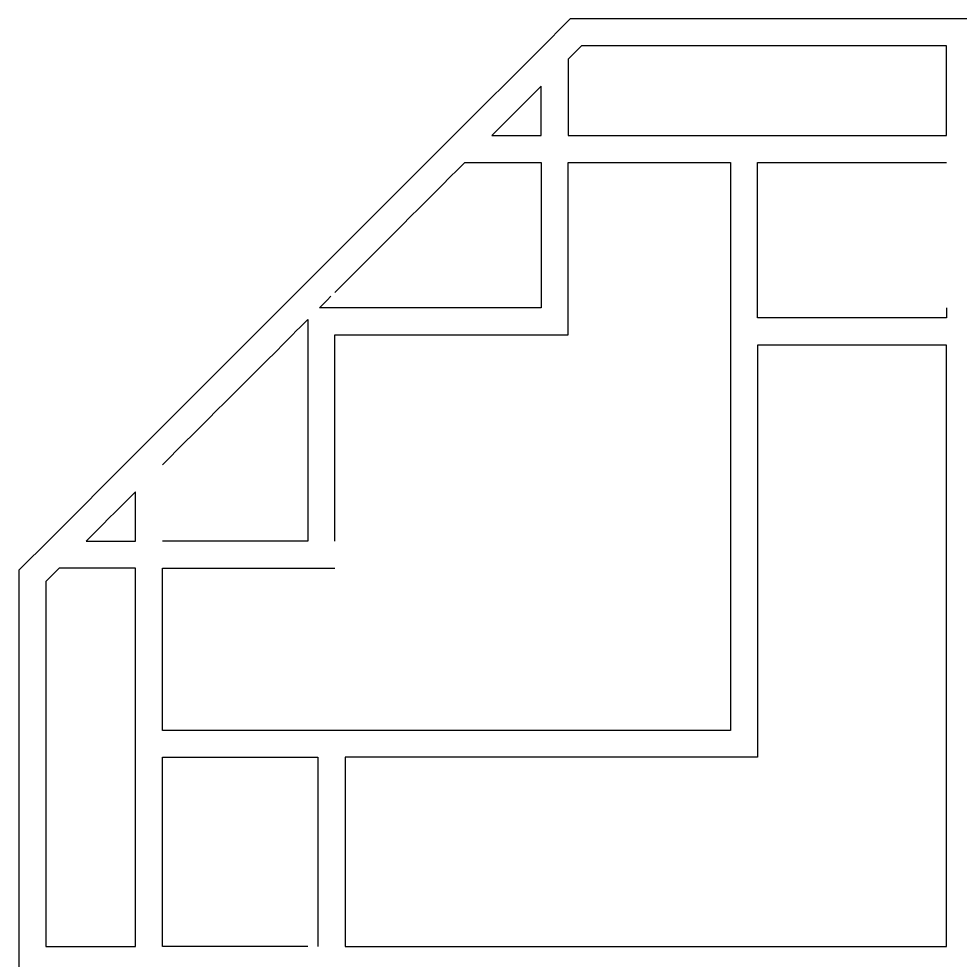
# Model space of a CAD drawing. Header units: centimetres. Extents: x -18.7 to -11.08, y -7.4 to 0.23.
# Drawn here: x -18.703 to -14.89, y -3.584 to 0.229 of the extents above; entities that cross this region are included whole.
import ezdxf

# ---------------------------------------------------------------- set-up
doc = ezdxf.new("R2010")
doc.units = ezdxf.units.CM
doc.header["$MEASUREMENT"] = 0
doc.layers.add('layer 1', color=7, linetype='Continuous')

msp = doc.modelspace()

# ---------------------------------------------------------------- linework, layer by layer
at = {"layer": 'layer 1', "color": 250, "lineweight": 30}
for points, knots in [([(-11.08526, -1.99614), (-11.08526, -1.99614), (-11.19489, -1.88651), (-11.19489, -1.88651), (-11.19489, -1.88651), (-11.19489, -1.88651), (-11.54905, -1.53236), (-11.54905, -1.53236), (-11.54905, -1.53236), (-11.54905, -1.53236), (-11.65868, -1.4232), (-11.65868, -1.4232), (-11.65868, -1.4232), (-11.65868, -1.4232), (-12.02999, -1.05141), (-12.02999, -1.05141), (-12.02999, -1.05141), (-12.02999, -1.05141), (-12.13962, -0.94178), (-12.13962, -0.94178), (-12.13962, -0.94178), (-12.13962, -0.94178), (-12.24734, -0.83406), (-12.24734, -0.83406), (-12.24734, -0.83406), (-12.24734, -0.83406), (-12.35697, -0.72491), (-12.35697, -0.72491), (-12.35697, -0.72491), (-12.35697, -0.72491), (-12.72876, -0.35312), (-12.72876, -0.35312), (-12.72876, -0.35312), (-12.72876, -0.35312), (-12.83792, -0.24348), (-12.83792, -0.24348), (-12.83792, -0.24348), (-12.83792, -0.24348), (-13.19207, 0.11067), (-13.19207, 0.11067), (-13.19207, 0.11067), (-13.19207, 0.11067), (-13.3017, 0.21982), (-13.3017, 0.21982), (-13.3017, 0.21982), (-13.3017, 0.21982), (-13.31028, 0.22888), (-13.31028, 0.22888), (-13.31028, 0.22888), (-13.31028, 0.22888), (-13.33316, 0.22888), (-13.33316, 0.22888), (-13.33316, 0.22888), (-13.33316, 0.22888), (-13.95901, 0.22888), (-13.95901, 0.22888), (-13.95901, 0.22888), (-13.95901, 0.22888), (-14.06816, 0.22888), (-14.06816, 0.22888), (-14.06816, 0.22888), (-14.06816, 0.22888), (-14.8351, 0.22888), (-14.8351, 0.22888), (-14.8351, 0.22888), (-14.8351, 0.22888), (-14.94473, 0.22888), (-14.94473, 0.22888), (-14.94473, 0.22888), (-14.94473, 0.22888), (-15.7112, 0.22888), (-15.7112, 0.22888), (-15.7112, 0.22888), (-15.7112, 0.22888), (-15.82083, 0.22888), (-15.82083, 0.22888), (-15.82083, 0.22888), (-15.82083, 0.22888), (-16.46955, 0.22888), (-16.46955, 0.22888), (-16.46955, 0.22888), (-16.46955, 0.22888), (-16.47813, 0.2203), (-16.47813, 0.2203), (-16.47813, 0.2203), (-16.47813, 0.2203), (-16.58776, 0.11067), (-16.58776, 0.11067), (-16.58776, 0.11067), (-16.58776, 0.11067), (-16.94192, -0.24348), (-16.94192, -0.24348), (-16.94192, -0.24348), (-16.94192, -0.24348), (-17.05107, -0.35312), (-17.05107, -0.35312), (-17.05107, -0.35312), (-17.05107, -0.35312), (-17.42286, -0.72491), (-17.42286, -0.72491), (-17.42286, -0.72491), (-17.42286, -0.72491), (-17.53249, -0.83406), (-17.53249, -0.83406), (-17.53249, -0.83406), (-17.53249, -0.83406), (-17.64021, -0.94178), (-17.64021, -0.94178), (-17.64021, -0.94178), (-17.64021, -0.94178), (-17.74937, -1.05141), (-17.74937, -1.05141), (-17.74937, -1.05141), (-17.74937, -1.05141), (-18.12116, -1.4232), (-18.12116, -1.4232), (-18.12116, -1.4232), (-18.12116, -1.4232), (-18.23079, -1.53236), (-18.23079, -1.53236), (-18.23079, -1.53236), (-18.23079, -1.53236), (-18.58494, -1.88651), (-18.58494, -1.88651), (-18.58494, -1.88651), (-18.58494, -1.88651), (-18.69457, -1.99614), (-18.69457, -1.99614), (-18.69457, -1.99614), (-18.69457, -1.99614), (-18.70315, -2.00472), (-18.70315, -2.00472), (-18.70315, -2.00472), (-18.70315, -2.00472), (-18.70315, -2.65345), (-18.70315, -2.65345), (-18.70315, -2.65345), (-18.70315, -2.65345), (-18.70315, -2.7626), (-18.70315, -2.7626), (-18.70315, -2.7626), (-18.70315, -2.7626), (-18.70315, -3.52954), (-18.70315, -3.52954), (-18.70315, -3.52954), (-18.70315, -3.52954), (-18.70315, -3.63917), (-18.70315, -3.63917), (-18.70315, -3.63917), (-18.70315, -3.63917), (-18.70315, -4.40611), (-18.70315, -4.40611), (-18.70315, -4.40611), (-18.70315, -4.40611), (-18.70315, -4.51526), (-18.70315, -4.51526), (-18.70315, -4.51526), (-18.70315, -4.51526), (-18.70315, -5.16399), (-18.70315, -5.16399), (-18.70315, -5.16399), (-18.70315, -5.16399), (-18.69457, -5.17257), (-18.69457, -5.17257), (-18.69457, -5.17257), (-18.69457, -5.17257), (-18.58494, -5.2822), (-18.58494, -5.2822), (-18.58494, -5.2822), (-18.58494, -5.2822), (-18.23079, -5.63636), (-18.23079, -5.63636), (-18.23079, -5.63636), (-18.23079, -5.63636), (-18.12116, -5.74551), (-18.12116, -5.74551), (-18.12116, -5.74551), (-18.12116, -5.74551), (-17.74937, -6.1173), (-17.74937, -6.1173), (-17.74937, -6.1173), (-17.74937, -6.1173), (-17.64021, -6.22693), (-17.64021, -6.22693), (-17.64021, -6.22693), (-17.64021, -6.22693), (-17.53249, -6.33465), (-17.53249, -6.33465), (-17.53249, -6.33465), (-17.53249, -6.33465), (-17.42286, -6.44381), (-17.42286, -6.44381), (-17.42286, -6.44381), (-17.42286, -6.44381), (-17.05107, -6.8156), (-17.05107, -6.8156), (-17.05107, -6.8156), (-17.05107, -6.8156), (-16.94192, -6.92523), (-16.94192, -6.92523), (-16.94192, -6.92523), (-16.94192, -6.92523), (-16.58776, -7.27938), (-16.58776, -7.27938), (-16.58776, -7.27938), (-16.58776, -7.27938), (-16.47813, -7.38901), (-16.47813, -7.38901), (-16.47813, -7.38901), (-16.47813, -7.38901), (-16.46955, -7.39759), (-16.46955, -7.39759), (-16.46955, -7.39759), (-16.46955, -7.39759), (-15.82083, -7.39759), (-15.82083, -7.39759), (-15.82083, -7.39759), (-15.82083, -7.39759), (-15.7112, -7.39759), (-15.7112, -7.39759), (-15.7112, -7.39759), (-15.7112, -7.39759), (-14.94473, -7.39759), (-14.94473, -7.39759), (-14.94473, -7.39759), (-14.94473, -7.39759), (-14.8351, -7.39759), (-14.8351, -7.39759), (-14.8351, -7.39759), (-14.8351, -7.39759), (-14.06816, -7.39759), (-14.06816, -7.39759), (-14.06816, -7.39759), (-14.06816, -7.39759), (-13.95901, -7.39759), (-13.95901, -7.39759), (-13.95901, -7.39759), (-13.95901, -7.39759), (-13.31028, -7.39759), (-13.31028, -7.39759), (-13.31028, -7.39759), (-13.31028, -7.39759), (-13.3017, -7.38854), (-13.3017, -7.38854), (-13.3017, -7.38854), (-13.3017, -7.38854), (-13.19207, -7.27938), (-13.19207, -7.27938), (-13.19207, -7.27938), (-13.19207, -7.27938), (-12.83792, -6.92523), (-12.83792, -6.92523), (-12.83792, -6.92523), (-12.83792, -6.92523), (-12.72876, -6.8156), (-12.72876, -6.8156), (-12.72876, -6.8156), (-12.72876, -6.8156), (-12.35697, -6.44381), (-12.35697, -6.44381), (-12.35697, -6.44381), (-12.35697, -6.44381), (-12.24734, -6.33465), (-12.24734, -6.33465), (-12.24734, -6.33465), (-12.24734, -6.33465), (-12.13962, -6.22693), (-12.13962, -6.22693), (-12.13962, -6.22693), (-12.13962, -6.22693), (-12.02999, -6.1173), (-12.02999, -6.1173), (-12.02999, -6.1173), (-12.02999, -6.1173), (-11.65868, -5.74551), (-11.65868, -5.74551), (-11.65868, -5.74551), (-11.65868, -5.74551), (-11.54905, -5.63636), (-11.54905, -5.63636), (-11.54905, -5.63636), (-11.54905, -5.63636), (-11.19489, -5.2822), (-11.19489, -5.2822), (-11.19489, -5.2822), (-11.19489, -5.2822), (-11.08526, -5.17257), (-11.08526, -5.17257), (-11.08526, -5.17257), (-11.08526, -5.17257), (-11.07668, -5.16399), (-11.07668, -5.16399), (-11.07668, -5.16399), (-11.07668, -5.16399), (-11.07668, -4.51526), (-11.07668, -4.51526), (-11.07668, -4.51526), (-11.07668, -4.51526), (-11.07668, -4.40611), (-11.07668, -4.40611), (-11.07668, -4.40611), (-11.07668, -4.40611), (-11.07668, -3.63917), (-11.07668, -3.63917), (-11.07668, -3.63917), (-11.07668, -3.63917), (-11.07668, -3.52954), (-11.07668, -3.52954), (-11.07668, -3.52954), (-11.07668, -3.52954), (-11.07668, -2.7626), (-11.07668, -2.7626), (-11.07668, -2.7626), (-11.07668, -2.7626), (-11.07668, -2.65345), (-11.07668, -2.65345), (-11.07668, -2.65345), (-11.07668, -2.65345), (-11.07668, -2.00472), (-11.07668, -2.00472)], [0, 0, 0, 0, 0.0123457, 0.0123457, 0.0123457, 0.0123457, 0.0246914, 0.0246914, 0.0246914, 0.0246914, 0.037037, 0.037037, 0.037037, 0.037037, 0.0493827, 0.0493827, 0.0493827, 0.0493827, 0.0617284, 0.0617284, 0.0617284, 0.0617284, 0.0740741, 0.0740741, 0.0740741, 0.0740741, 0.0864198, 0.0864198, 0.0864198, 0.0864198, 0.0987654, 0.0987654, 0.0987654, 0.0987654, 0.1111111, 0.1111111, 0.1111111, 0.1111111, 0.1234568, 0.1234568, 0.1234568, 0.1234568, 0.1358025, 0.1358025, 0.1358025, 0.1358025, 0.1481481, 0.1481481, 0.1481481, 0.1481481, 0.1604938, 0.1604938, 0.1604938, 0.1604938, 0.1728395, 0.1728395, 0.1728395, 0.1728395, 0.1851852, 0.1851852, 0.1851852, 0.1851852, 0.1975309, 0.1975309, 0.1975309, 0.1975309, 0.2098765, 0.2098765, 0.2098765, 0.2098765, 0.2222222, 0.2222222, 0.2222222, 0.2222222, 0.2345679, 0.2345679, 0.2345679, 0.2345679, 0.2469136, 0.2469136, 0.2469136, 0.2469136, 0.2592593, 0.2592593, 0.2592593, 0.2592593, 0.2716049, 0.2716049, 0.2716049, 0.2716049, 0.2839506, 0.2839506, 0.2839506, 0.2839506, 0.2962963, 0.2962963, 0.2962963, 0.2962963, 0.308642, 0.308642, 0.308642, 0.308642, 0.3209877, 0.3209877, 0.3209877, 0.3209877, 0.3333333, 0.3333333, 0.3333333, 0.3333333, 0.345679, 0.345679, 0.345679, 0.345679, 0.3580247, 0.3580247, 0.3580247, 0.3580247, 0.3703704, 0.3703704, 0.3703704, 0.3703704, 0.382716, 0.382716, 0.382716, 0.382716, 0.3950617, 0.3950617, 0.3950617, 0.3950617, 0.4074074, 0.4074074, 0.4074074, 0.4074074, 0.4197531, 0.4197531, 0.4197531, 0.4197531, 0.4320988, 0.4320988, 0.4320988, 0.4320988, 0.4444444, 0.4444444, 0.4444444, 0.4444444, 0.4567901, 0.4567901, 0.4567901, 0.4567901, 0.4691358, 0.4691358, 0.4691358, 0.4691358, 0.4814815, 0.4814815, 0.4814815, 0.4814815, 0.4938272, 0.4938272, 0.4938272, 0.4938272, 0.5061728, 0.5061728, 0.5061728, 0.5061728, 0.5185185, 0.5185185, 0.5185185, 0.5185185, 0.5308642, 0.5308642, 0.5308642, 0.5308642, 0.5432099, 0.5432099, 0.5432099, 0.5432099, 0.5555556, 0.5555556, 0.5555556, 0.5555556, 0.5679012, 0.5679012, 0.5679012, 0.5679012, 0.5802469, 0.5802469, 0.5802469, 0.5802469, 0.5925926, 0.5925926, 0.5925926, 0.5925926, 0.6049383, 0.6049383, 0.6049383, 0.6049383, 0.617284, 0.617284, 0.617284, 0.617284, 0.6296296, 0.6296296, 0.6296296, 0.6296296, 0.6419753, 0.6419753, 0.6419753, 0.6419753, 0.654321, 0.654321, 0.654321, 0.654321, 0.6666667, 0.6666667, 0.6666667, 0.6666667, 0.6790123, 0.6790123, 0.6790123, 0.6790123, 0.691358, 0.691358, 0.691358, 0.691358, 0.7037037, 0.7037037, 0.7037037, 0.7037037, 0.7160494, 0.7160494, 0.7160494, 0.7160494, 0.7283951, 0.7283951, 0.7283951, 0.7283951, 0.7407407, 0.7407407, 0.7407407, 0.7407407, 0.7530864, 0.7530864, 0.7530864, 0.7530864, 0.7654321, 0.7654321, 0.7654321, 0.7654321, 0.7777778, 0.7777778, 0.7777778, 0.7777778, 0.7901235, 0.7901235, 0.7901235, 0.7901235, 0.8024691, 0.8024691, 0.8024691, 0.8024691, 0.8148148, 0.8148148, 0.8148148, 0.8148148, 0.8271605, 0.8271605, 0.8271605, 0.8271605, 0.8395062, 0.8395062, 0.8395062, 0.8395062, 0.8518519, 0.8518519, 0.8518519, 0.8518519, 0.8641975, 0.8641975, 0.8641975, 0.8641975, 0.8765432, 0.8765432, 0.8765432, 0.8765432, 0.8888889, 0.8888889, 0.8888889, 0.8888889, 0.9012346, 0.9012346, 0.9012346, 0.9012346, 0.9135802, 0.9135802, 0.9135802, 0.9135802, 0.9259259, 0.9259259, 0.9259259, 0.9259259, 0.9382716, 0.9382716, 0.9382716, 0.9382716, 0.9506173, 0.9506173, 0.9506173, 0.9506173, 0.962963, 0.962963, 0.962963, 0.962963, 0.9753086, 0.9753086, 0.9753086, 0.9753086, 1, 1, 1, 1]), ([(-16.42379, 0.11925), (-16.42379, 0.11925), (-16.41902, 0.11925), (-16.41902, 0.11925), (-16.41902, 0.11925), (-16.41902, 0.11925), (-16.40854, 0.11925), (-16.40854, 0.11925), (-16.40854, 0.11925), (-16.40854, 0.11925), (-16.39328, 0.11925), (-16.39328, 0.11925), (-16.39328, 0.11925), (-16.39328, 0.11925), (-16.37327, 0.11925), (-16.37327, 0.11925), (-16.37327, 0.11925), (-16.37327, 0.11925), (-16.34848, 0.11925), (-16.34848, 0.11925), (-16.34848, 0.11925), (-16.34848, 0.11925), (-16.31893, 0.11925), (-16.31893, 0.11925), (-16.31893, 0.11925), (-16.31893, 0.11925), (-16.28509, 0.11925), (-16.28509, 0.11925), (-16.28509, 0.11925), (-16.28509, 0.11925), (-16.24743, 0.11925), (-16.24743, 0.11925), (-16.24743, 0.11925), (-16.24743, 0.11925), (-16.20596, 0.11925), (-16.20596, 0.11925), (-16.20596, 0.11925), (-16.20596, 0.11925), (-16.16068, 0.11925), (-16.16068, 0.11925), (-16.16068, 0.11925), (-16.16068, 0.11925), (-16.11159, 0.11925), (-16.11159, 0.11925), (-16.11159, 0.11925), (-16.11159, 0.11925), (-16.05915, 0.11925), (-16.05915, 0.11925), (-16.05915, 0.11925), (-16.05915, 0.11925), (-16.00386, 0.11925), (-16.00386, 0.11925), (-16.00386, 0.11925), (-16.00386, 0.11925), (-15.94571, 0.11925), (-15.94571, 0.11925), (-15.94571, 0.11925), (-15.94571, 0.11925), (-15.8847, 0.11925), (-15.8847, 0.11925), (-15.8847, 0.11925), (-15.8847, 0.11925), (-15.82083, 0.11925), (-15.82083, 0.11925), (-15.82083, 0.11925), (-15.82083, 0.11925), (-15.80748, 0.11925), (-15.80748, 0.11925), (-15.80748, 0.11925), (-15.80748, 0.11925), (-15.79413, 0.11925), (-15.79413, 0.11925), (-15.79413, 0.11925), (-15.79413, 0.11925), (-15.78031, 0.11925), (-15.78031, 0.11925), (-15.78031, 0.11925), (-15.78031, 0.11925), (-15.76696, 0.11925), (-15.76696, 0.11925), (-15.76696, 0.11925), (-15.76696, 0.11925), (-15.75314, 0.11925), (-15.75314, 0.11925), (-15.75314, 0.11925), (-15.75314, 0.11925), (-15.73931, 0.11925), (-15.73931, 0.11925), (-15.73931, 0.11925), (-15.73931, 0.11925), (-15.7255, 0.11925), (-15.7255, 0.11925), (-15.7255, 0.11925), (-15.7255, 0.11925), (-15.7112, 0.11925), (-15.7112, 0.11925), (-15.7112, 0.11925), (-15.7112, 0.11925), (-15.66734, 0.11925), (-15.66734, 0.11925), (-15.66734, 0.11925), (-15.66734, 0.11925), (-15.62301, 0.11925), (-15.62301, 0.11925), (-15.62301, 0.11925), (-15.62301, 0.11925), (-15.57773, 0.11925), (-15.57773, 0.11925), (-15.57773, 0.11925), (-15.57773, 0.11925), (-15.53197, 0.11925), (-15.53197, 0.11925), (-15.53197, 0.11925), (-15.53197, 0.11925), (-15.48526, 0.11925), (-15.48526, 0.11925), (-15.48526, 0.11925), (-15.48526, 0.11925), (-15.43807, 0.11925), (-15.43807, 0.11925), (-15.43807, 0.11925), (-15.43807, 0.11925), (-15.3904, 0.11925), (-15.3904, 0.11925), (-15.3904, 0.11925), (-15.3904, 0.11925), (-15.34226, 0.11925), (-15.34226, 0.11925), (-15.34226, 0.11925), (-15.34226, 0.11925), (-15.29365, 0.11925), (-15.29365, 0.11925), (-15.29365, 0.11925), (-15.29365, 0.11925), (-15.24455, 0.11925), (-15.24455, 0.11925), (-15.24455, 0.11925), (-15.24455, 0.11925), (-15.19497, 0.11925), (-15.19497, 0.11925), (-15.19497, 0.11925), (-15.19497, 0.11925), (-15.1454, 0.11925), (-15.1454, 0.11925), (-15.1454, 0.11925), (-15.1454, 0.11925), (-15.09536, 0.11925), (-15.09536, 0.11925), (-15.09536, 0.11925), (-15.09536, 0.11925), (-15.04531, 0.11925), (-15.04531, 0.11925), (-15.04531, 0.11925), (-15.04531, 0.11925), (-14.99478, 0.11925), (-14.99478, 0.11925), (-14.99478, 0.11925), (-14.99478, 0.11925), (-14.94473, 0.11925), (-14.94473, 0.11925), (-14.94473, 0.11925), (-14.94473, 0.11925), (-14.94473, -0.24348), (-14.94473, -0.24348), (-14.94473, -0.24348), (-14.94473, -0.24348), (-15.7112, -0.24348), (-15.7112, -0.24348), (-15.7112, -0.24348), (-15.7112, -0.24348), (-15.82083, -0.24348), (-15.82083, -0.24348), (-15.82083, -0.24348), (-15.82083, -0.24348), (-16.47813, -0.24348), (-16.47813, -0.24348), (-16.47813, -0.24348), (-16.47813, -0.24348), (-16.47813, 0.06491), (-16.47813, 0.06491), (-16.47813, 0.06491), (-16.47813, 0.06491), (-16.45668, 0.08684), (-16.45668, 0.08684), (-16.45668, 0.08684), (-16.45668, 0.08684), (-16.44, 0.10305), (-16.44, 0.10305), (-16.44, 0.10305), (-16.44, 0.10305), (-16.42904, 0.11401), (-16.42904, 0.11401), (-16.42904, 0.11401), (-16.42904, 0.11401), (-16.42379, 0.11925), (-16.42379, 0.11925), (-16.42379, 0.11925), (-16.42379, 0.11925), (-16.42379, 0.11925), (-16.42379, 0.11925)], [0, 0, 0, 0, 0.0196078, 0.0196078, 0.0196078, 0.0196078, 0.0392157, 0.0392157, 0.0392157, 0.0392157, 0.0588235, 0.0588235, 0.0588235, 0.0588235, 0.0784314, 0.0784314, 0.0784314, 0.0784314, 0.0980392, 0.0980392, 0.0980392, 0.0980392, 0.1176471, 0.1176471, 0.1176471, 0.1176471, 0.1372549, 0.1372549, 0.1372549, 0.1372549, 0.1568627, 0.1568627, 0.1568627, 0.1568627, 0.1764706, 0.1764706, 0.1764706, 0.1764706, 0.1960784, 0.1960784, 0.1960784, 0.1960784, 0.2156863, 0.2156863, 0.2156863, 0.2156863, 0.2352941, 0.2352941, 0.2352941, 0.2352941, 0.254902, 0.254902, 0.254902, 0.254902, 0.2745098, 0.2745098, 0.2745098, 0.2745098, 0.2941176, 0.2941176, 0.2941176, 0.2941176, 0.3137255, 0.3137255, 0.3137255, 0.3137255, 0.3333333, 0.3333333, 0.3333333, 0.3333333, 0.3529412, 0.3529412, 0.3529412, 0.3529412, 0.372549, 0.372549, 0.372549, 0.372549, 0.3921569, 0.3921569, 0.3921569, 0.3921569, 0.4117647, 0.4117647, 0.4117647, 0.4117647, 0.4313725, 0.4313725, 0.4313725, 0.4313725, 0.4509804, 0.4509804, 0.4509804, 0.4509804, 0.4705882, 0.4705882, 0.4705882, 0.4705882, 0.4901961, 0.4901961, 0.4901961, 0.4901961, 0.5098039, 0.5098039, 0.5098039, 0.5098039, 0.5294118, 0.5294118, 0.5294118, 0.5294118, 0.5490196, 0.5490196, 0.5490196, 0.5490196, 0.5686275, 0.5686275, 0.5686275, 0.5686275, 0.5882353, 0.5882353, 0.5882353, 0.5882353, 0.6078431, 0.6078431, 0.6078431, 0.6078431, 0.627451, 0.627451, 0.627451, 0.627451, 0.6470588, 0.6470588, 0.6470588, 0.6470588, 0.6666667, 0.6666667, 0.6666667, 0.6666667, 0.6862745, 0.6862745, 0.6862745, 0.6862745, 0.7058824, 0.7058824, 0.7058824, 0.7058824, 0.7254902, 0.7254902, 0.7254902, 0.7254902, 0.745098, 0.745098, 0.745098, 0.745098, 0.7647059, 0.7647059, 0.7647059, 0.7647059, 0.7843137, 0.7843137, 0.7843137, 0.7843137, 0.8039216, 0.8039216, 0.8039216, 0.8039216, 0.8235294, 0.8235294, 0.8235294, 0.8235294, 0.8431373, 0.8431373, 0.8431373, 0.8431373, 0.8627451, 0.8627451, 0.8627451, 0.8627451, 0.8823529, 0.8823529, 0.8823529, 0.8823529, 0.9019608, 0.9019608, 0.9019608, 0.9019608, 0.9215686, 0.9215686, 0.9215686, 0.9215686, 0.9411765, 0.9411765, 0.9411765, 0.9411765, 0.9607843, 0.9607843, 0.9607843, 0.9607843, 1, 1, 1, 1]), ([(-16.58776, -0.04424), (-16.58776, -0.04424), (-16.58776, -0.24348), (-16.58776, -0.24348), (-16.58776, -0.24348), (-16.58776, -0.24348), (-16.78653, -0.24348), (-16.78653, -0.24348), (-16.78653, -0.24348), (-16.78653, -0.24348), (-16.7584, -0.21536), (-16.7584, -0.21536), (-16.7584, -0.21536), (-16.7584, -0.21536), (-16.73124, -0.18819), (-16.73124, -0.18819), (-16.73124, -0.18819), (-16.73124, -0.18819), (-16.70502, -0.1615), (-16.70502, -0.1615), (-16.70502, -0.1615), (-16.70502, -0.1615), (-16.67928, -0.13623), (-16.67928, -0.13623), (-16.67928, -0.13623), (-16.67928, -0.13623), (-16.65497, -0.11193), (-16.65497, -0.11193), (-16.65497, -0.11193), (-16.65497, -0.11193), (-16.63161, -0.08809), (-16.63161, -0.08809), (-16.63161, -0.08809), (-16.63161, -0.08809), (-16.60921, -0.06569), (-16.60921, -0.06569), (-16.60921, -0.06569), (-16.60921, -0.06569), (-16.58776, -0.04424), (-16.58776, -0.04424), (-16.58776, -0.04424), (-16.58776, -0.04424), (-16.58776, -0.04424), (-16.58776, -0.04424)], [0, 0, 0, 0, 0.0833333, 0.0833333, 0.0833333, 0.0833333, 0.1666667, 0.1666667, 0.1666667, 0.1666667, 0.25, 0.25, 0.25, 0.25, 0.3333333, 0.3333333, 0.3333333, 0.3333333, 0.4166667, 0.4166667, 0.4166667, 0.4166667, 0.5, 0.5, 0.5, 0.5, 0.5833333, 0.5833333, 0.5833333, 0.5833333, 0.6666667, 0.6666667, 0.6666667, 0.6666667, 0.75, 0.75, 0.75, 0.75, 0.8333333, 0.8333333, 0.8333333, 0.8333333, 1, 1, 1, 1]), ([(-17.42286, -1.88651), (-17.42286, -1.88651), (-17.42286, -1.05141), (-17.42286, -1.05141), (-17.42286, -1.05141), (-17.42286, -1.05141), (-16.58776, -1.05141), (-16.58776, -1.05141), (-16.58776, -1.05141), (-16.58776, -1.05141), (-16.47813, -1.05141), (-16.47813, -1.05141), (-16.47813, -1.05141), (-16.47813, -1.05141), (-16.47813, -0.94178), (-16.47813, -0.94178), (-16.47813, -0.94178), (-16.47813, -0.94178), (-16.47813, -0.35312), (-16.47813, -0.35312), (-16.47813, -0.35312), (-16.47813, -0.35312), (-15.82083, -0.35312), (-15.82083, -0.35312), (-15.82083, -0.35312), (-15.82083, -0.35312), (-15.82083, -0.94178), (-15.82083, -0.94178), (-15.82083, -0.94178), (-15.82083, -0.94178), (-15.82083, -0.98277), (-15.82083, -0.98277), (-15.82083, -0.98277), (-15.82083, -0.98277), (-15.82083, -1.05141), (-15.82083, -1.05141), (-15.82083, -1.05141), (-15.82083, -1.05141), (-15.82083, -1.0924), (-15.82083, -1.0924), (-15.82083, -1.0924), (-15.82083, -1.0924), (-15.82083, -1.88651), (-15.82083, -1.88651), (-15.82083, -1.88651), (-15.82083, -1.88651), (-15.82083, -1.99614), (-15.82083, -1.99614), (-15.82083, -1.99614), (-15.82083, -1.99614), (-15.82083, -2.65345), (-15.82083, -2.65345), (-15.82083, -2.65345), (-15.82083, -2.65345), (-16.47813, -2.65345), (-16.47813, -2.65345), (-16.47813, -2.65345), (-16.47813, -2.65345), (-16.58776, -2.65345), (-16.58776, -2.65345), (-16.58776, -2.65345), (-16.58776, -2.65345), (-17.38187, -2.65345), (-17.38187, -2.65345), (-17.38187, -2.65345), (-17.38187, -2.65345), (-17.42286, -2.65345), (-17.42286, -2.65345), (-17.42286, -2.65345), (-17.42286, -2.65345), (-17.4915, -2.65345), (-17.4915, -2.65345), (-17.4915, -2.65345), (-17.4915, -2.65345), (-17.53249, -2.65345), (-17.53249, -2.65345), (-17.53249, -2.65345), (-17.53249, -2.65345), (-18.12116, -2.65345), (-18.12116, -2.65345), (-18.12116, -2.65345), (-18.12116, -2.65345), (-18.12116, -1.99614), (-18.12116, -1.99614), (-18.12116, -1.99614), (-18.12116, -1.99614), (-17.53249, -1.99614), (-17.53249, -1.99614), (-17.53249, -1.99614), (-17.53249, -1.99614), (-17.42286, -1.99614), (-17.42286, -1.99614)], [0, 0, 0, 0, 0.0416667, 0.0416667, 0.0416667, 0.0416667, 0.0833333, 0.0833333, 0.0833333, 0.0833333, 0.125, 0.125, 0.125, 0.125, 0.1666667, 0.1666667, 0.1666667, 0.1666667, 0.2083333, 0.2083333, 0.2083333, 0.2083333, 0.25, 0.25, 0.25, 0.25, 0.2916667, 0.2916667, 0.2916667, 0.2916667, 0.3333333, 0.3333333, 0.3333333, 0.3333333, 0.375, 0.375, 0.375, 0.375, 0.4166667, 0.4166667, 0.4166667, 0.4166667, 0.4583333, 0.4583333, 0.4583333, 0.4583333, 0.5, 0.5, 0.5, 0.5, 0.5416667, 0.5416667, 0.5416667, 0.5416667, 0.5833333, 0.5833333, 0.5833333, 0.5833333, 0.625, 0.625, 0.625, 0.625, 0.6666667, 0.6666667, 0.6666667, 0.6666667, 0.7083333, 0.7083333, 0.7083333, 0.7083333, 0.75, 0.75, 0.75, 0.75, 0.7916667, 0.7916667, 0.7916667, 0.7916667, 0.8333333, 0.8333333, 0.8333333, 0.8333333, 0.875, 0.875, 0.875, 0.875, 0.9166667, 0.9166667, 0.9166667, 0.9166667, 1, 1, 1, 1]), ([(-17.42286, -0.87981), (-17.42286, -0.87981), (-17.38807, -0.84454), (-17.38807, -0.84454), (-17.38807, -0.84454), (-17.38807, -0.84454), (-17.35327, -0.80975), (-17.35327, -0.80975), (-17.35327, -0.80975), (-17.35327, -0.80975), (-17.31848, -0.77543), (-17.31848, -0.77543), (-17.31848, -0.77543), (-17.31848, -0.77543), (-17.28416, -0.74063), (-17.28416, -0.74063), (-17.28416, -0.74063), (-17.28416, -0.74063), (-17.24984, -0.70679), (-17.24984, -0.70679), (-17.24984, -0.70679), (-17.24984, -0.70679), (-17.21599, -0.67247), (-17.21599, -0.67247), (-17.21599, -0.67247), (-17.21599, -0.67247), (-17.18215, -0.63911), (-17.18215, -0.63911), (-17.18215, -0.63911), (-17.18215, -0.63911), (-17.14879, -0.60526), (-17.14879, -0.60526), (-17.14879, -0.60526), (-17.14879, -0.60526), (-17.11589, -0.57238), (-17.11589, -0.57238), (-17.11589, -0.57238), (-17.11589, -0.57238), (-17.08301, -0.53948), (-17.08301, -0.53948), (-17.08301, -0.53948), (-17.08301, -0.53948), (-17.0506, -0.50755), (-17.0506, -0.50755), (-17.0506, -0.50755), (-17.0506, -0.50755), (-17.01866, -0.47561), (-17.01866, -0.47561), (-17.01866, -0.47561), (-17.01866, -0.47561), (-16.9872, -0.44415), (-16.9872, -0.44415), (-16.9872, -0.44415), (-16.9872, -0.44415), (-16.95669, -0.41317), (-16.95669, -0.41317), (-16.95669, -0.41317), (-16.95669, -0.41317), (-16.92618, -0.38267), (-16.92618, -0.38267), (-16.92618, -0.38267), (-16.92618, -0.38267), (-16.89616, -0.35312), (-16.89616, -0.35312), (-16.89616, -0.35312), (-16.89616, -0.35312), (-16.58776, -0.35312), (-16.58776, -0.35312), (-16.58776, -0.35312), (-16.58776, -0.35312), (-16.58776, -0.94178), (-16.58776, -0.94178), (-16.58776, -0.94178), (-16.58776, -0.94178), (-17.42286, -0.94178), (-17.42286, -0.94178), (-17.42286, -0.94178), (-17.42286, -0.94178), (-17.48482, -0.94178), (-17.48482, -0.94178), (-17.48482, -0.94178), (-17.48482, -0.94178), (-17.46957, -0.92605), (-17.46957, -0.92605), (-17.46957, -0.92605), (-17.46957, -0.92605), (-17.45385, -0.9108), (-17.45385, -0.9108), (-17.45385, -0.9108), (-17.45385, -0.9108), (-17.43859, -0.89507), (-17.43859, -0.89507)], [0, 0, 0, 0, 0.0416667, 0.0416667, 0.0416667, 0.0416667, 0.0833333, 0.0833333, 0.0833333, 0.0833333, 0.125, 0.125, 0.125, 0.125, 0.1666667, 0.1666667, 0.1666667, 0.1666667, 0.2083333, 0.2083333, 0.2083333, 0.2083333, 0.25, 0.25, 0.25, 0.25, 0.2916667, 0.2916667, 0.2916667, 0.2916667, 0.3333333, 0.3333333, 0.3333333, 0.3333333, 0.375, 0.375, 0.375, 0.375, 0.4166667, 0.4166667, 0.4166667, 0.4166667, 0.4583333, 0.4583333, 0.4583333, 0.4583333, 0.5, 0.5, 0.5, 0.5, 0.5416667, 0.5416667, 0.5416667, 0.5416667, 0.5833333, 0.5833333, 0.5833333, 0.5833333, 0.625, 0.625, 0.625, 0.625, 0.6666667, 0.6666667, 0.6666667, 0.6666667, 0.7083333, 0.7083333, 0.7083333, 0.7083333, 0.75, 0.75, 0.75, 0.75, 0.7916667, 0.7916667, 0.7916667, 0.7916667, 0.8333333, 0.8333333, 0.8333333, 0.8333333, 0.875, 0.875, 0.875, 0.875, 0.9166667, 0.9166667, 0.9166667, 0.9166667, 1, 1, 1, 1]), ([(-14.94473, -0.94178), (-14.94473, -0.94178), (-14.94473, -0.98277), (-14.94473, -0.98277), (-14.94473, -0.98277), (-14.94473, -0.98277), (-15.7112, -0.98277), (-15.7112, -0.98277), (-15.7112, -0.98277), (-15.7112, -0.98277), (-15.7112, -0.94178), (-15.7112, -0.94178), (-15.7112, -0.94178), (-15.7112, -0.94178), (-15.7112, -0.35312), (-15.7112, -0.35312), (-15.7112, -0.35312), (-15.7112, -0.35312), (-14.94473, -0.35312), (-14.94473, -0.35312)], [0, 0, 0, 0, 0.1666667, 0.1666667, 0.1666667, 0.1666667, 0.3333333, 0.3333333, 0.3333333, 0.3333333, 0.5, 0.5, 0.5, 0.5, 0.6666667, 0.6666667, 0.6666667, 0.6666667, 1, 1, 1, 1]), ([(-18.12116, -1.57812), (-18.12116, -1.57812), (-18.09161, -1.54808), (-18.09161, -1.54808), (-18.09161, -1.54808), (-18.09161, -1.54808), (-18.0611, -1.51758), (-18.0611, -1.51758), (-18.0611, -1.51758), (-18.0611, -1.51758), (-18.03012, -1.4866), (-18.03012, -1.4866), (-18.03012, -1.4866), (-18.03012, -1.4866), (-17.99866, -1.45561), (-17.99866, -1.45561), (-17.99866, -1.45561), (-17.99866, -1.45561), (-17.96673, -1.42368), (-17.96673, -1.42368), (-17.96673, -1.42368), (-17.96673, -1.42368), (-17.93479, -1.39127), (-17.93479, -1.39127), (-17.93479, -1.39127), (-17.93479, -1.39127), (-17.9019, -1.35838), (-17.9019, -1.35838), (-17.9019, -1.35838), (-17.9019, -1.35838), (-17.86853, -1.32549), (-17.86853, -1.32549), (-17.86853, -1.32549), (-17.86853, -1.32549), (-17.83517, -1.29212), (-17.83517, -1.29212), (-17.83517, -1.29212), (-17.83517, -1.29212), (-17.8018, -1.25828), (-17.8018, -1.25828), (-17.8018, -1.25828), (-17.8018, -1.25828), (-17.76748, -1.22444), (-17.76748, -1.22444), (-17.76748, -1.22444), (-17.76748, -1.22444), (-17.73316, -1.19012), (-17.73316, -1.19012), (-17.73316, -1.19012), (-17.73316, -1.19012), (-17.69885, -1.1558), (-17.69885, -1.1558), (-17.69885, -1.1558), (-17.69885, -1.1558), (-17.66405, -1.121), (-17.66405, -1.121), (-17.66405, -1.121), (-17.66405, -1.121), (-17.62973, -1.08621), (-17.62973, -1.08621), (-17.62973, -1.08621), (-17.62973, -1.08621), (-17.59445, -1.05141), (-17.59445, -1.05141), (-17.59445, -1.05141), (-17.59445, -1.05141), (-17.5792, -1.03568), (-17.5792, -1.03568), (-17.5792, -1.03568), (-17.5792, -1.03568), (-17.56348, -1.02043), (-17.56348, -1.02043), (-17.56348, -1.02043), (-17.56348, -1.02043), (-17.54822, -1.0047), (-17.54822, -1.0047), (-17.54822, -1.0047), (-17.54822, -1.0047), (-17.53249, -0.98897), (-17.53249, -0.98897), (-17.53249, -0.98897), (-17.53249, -0.98897), (-17.53249, -1.05141), (-17.53249, -1.05141), (-17.53249, -1.05141), (-17.53249, -1.05141), (-17.53249, -1.88651), (-17.53249, -1.88651), (-17.53249, -1.88651), (-17.53249, -1.88651), (-18.12116, -1.88651), (-18.12116, -1.88651)], [0, 0, 0, 0, 0.0416667, 0.0416667, 0.0416667, 0.0416667, 0.0833333, 0.0833333, 0.0833333, 0.0833333, 0.125, 0.125, 0.125, 0.125, 0.1666667, 0.1666667, 0.1666667, 0.1666667, 0.2083333, 0.2083333, 0.2083333, 0.2083333, 0.25, 0.25, 0.25, 0.25, 0.2916667, 0.2916667, 0.2916667, 0.2916667, 0.3333333, 0.3333333, 0.3333333, 0.3333333, 0.375, 0.375, 0.375, 0.375, 0.4166667, 0.4166667, 0.4166667, 0.4166667, 0.4583333, 0.4583333, 0.4583333, 0.4583333, 0.5, 0.5, 0.5, 0.5, 0.5416667, 0.5416667, 0.5416667, 0.5416667, 0.5833333, 0.5833333, 0.5833333, 0.5833333, 0.625, 0.625, 0.625, 0.625, 0.6666667, 0.6666667, 0.6666667, 0.6666667, 0.7083333, 0.7083333, 0.7083333, 0.7083333, 0.75, 0.75, 0.75, 0.75, 0.7916667, 0.7916667, 0.7916667, 0.7916667, 0.8333333, 0.8333333, 0.8333333, 0.8333333, 0.875, 0.875, 0.875, 0.875, 0.9166667, 0.9166667, 0.9166667, 0.9166667, 1, 1, 1, 1]), ([(-15.7112, -2.65345), (-15.7112, -2.65345), (-15.7112, -1.99614), (-15.7112, -1.99614), (-15.7112, -1.99614), (-15.7112, -1.99614), (-15.7112, -1.88651), (-15.7112, -1.88651), (-15.7112, -1.88651), (-15.7112, -1.88651), (-15.7112, -1.0924), (-15.7112, -1.0924), (-15.7112, -1.0924), (-15.7112, -1.0924), (-14.94473, -1.0924), (-14.94473, -1.0924), (-14.94473, -1.0924), (-14.94473, -1.0924), (-14.94473, -1.88651), (-14.94473, -1.88651), (-14.94473, -1.88651), (-14.94473, -1.88651), (-14.94473, -1.99614), (-14.94473, -1.99614), (-14.94473, -1.99614), (-14.94473, -1.99614), (-14.94473, -2.65345), (-14.94473, -2.65345), (-14.94473, -2.65345), (-14.94473, -2.65345), (-14.94473, -2.7626), (-14.94473, -2.7626), (-14.94473, -2.7626), (-14.94473, -2.7626), (-14.94473, -3.52954), (-14.94473, -3.52954), (-14.94473, -3.52954), (-14.94473, -3.52954), (-15.7112, -3.52954), (-15.7112, -3.52954), (-15.7112, -3.52954), (-15.7112, -3.52954), (-15.82083, -3.52954), (-15.82083, -3.52954), (-15.82083, -3.52954), (-15.82083, -3.52954), (-16.47813, -3.52954), (-16.47813, -3.52954), (-16.47813, -3.52954), (-16.47813, -3.52954), (-16.58776, -3.52954), (-16.58776, -3.52954), (-16.58776, -3.52954), (-16.58776, -3.52954), (-17.38187, -3.52954), (-17.38187, -3.52954), (-17.38187, -3.52954), (-17.38187, -3.52954), (-17.38187, -2.7626), (-17.38187, -2.7626), (-17.38187, -2.7626), (-17.38187, -2.7626), (-16.58776, -2.7626), (-16.58776, -2.7626), (-16.58776, -2.7626), (-16.58776, -2.7626), (-16.47813, -2.7626), (-16.47813, -2.7626), (-16.47813, -2.7626), (-16.47813, -2.7626), (-15.82083, -2.7626), (-15.82083, -2.7626), (-15.82083, -2.7626), (-15.82083, -2.7626), (-15.7112, -2.7626), (-15.7112, -2.7626), (-15.7112, -2.7626), (-15.7112, -2.7626), (-15.7112, -2.65345), (-15.7112, -2.65345), (-15.7112, -2.65345), (-15.7112, -2.65345), (-15.7112, -2.65345), (-15.7112, -2.65345)], [0, 0, 0, 0, 0.0454545, 0.0454545, 0.0454545, 0.0454545, 0.0909091, 0.0909091, 0.0909091, 0.0909091, 0.1363636, 0.1363636, 0.1363636, 0.1363636, 0.1818182, 0.1818182, 0.1818182, 0.1818182, 0.2272727, 0.2272727, 0.2272727, 0.2272727, 0.2727273, 0.2727273, 0.2727273, 0.2727273, 0.3181818, 0.3181818, 0.3181818, 0.3181818, 0.3636364, 0.3636364, 0.3636364, 0.3636364, 0.4090909, 0.4090909, 0.4090909, 0.4090909, 0.4545455, 0.4545455, 0.4545455, 0.4545455, 0.5, 0.5, 0.5, 0.5, 0.5454545, 0.5454545, 0.5454545, 0.5454545, 0.5909091, 0.5909091, 0.5909091, 0.5909091, 0.6363636, 0.6363636, 0.6363636, 0.6363636, 0.6818182, 0.6818182, 0.6818182, 0.6818182, 0.7272727, 0.7272727, 0.7272727, 0.7272727, 0.7727273, 0.7727273, 0.7727273, 0.7727273, 0.8181818, 0.8181818, 0.8181818, 0.8181818, 0.8636364, 0.8636364, 0.8636364, 0.8636364, 0.9090909, 0.9090909, 0.9090909, 0.9090909, 1, 1, 1, 1]), ([(-18.23079, -1.68727), (-18.23079, -1.68727), (-18.23079, -1.88651), (-18.23079, -1.88651), (-18.23079, -1.88651), (-18.23079, -1.88651), (-18.43003, -1.88651), (-18.43003, -1.88651), (-18.43003, -1.88651), (-18.43003, -1.88651), (-18.40858, -1.86506), (-18.40858, -1.86506), (-18.40858, -1.86506), (-18.40858, -1.86506), (-18.38618, -1.84266), (-18.38618, -1.84266), (-18.38618, -1.84266), (-18.38618, -1.84266), (-18.36235, -1.8193), (-18.36235, -1.8193), (-18.36235, -1.8193), (-18.36235, -1.8193), (-18.33804, -1.79452), (-18.33804, -1.79452), (-18.33804, -1.79452), (-18.33804, -1.79452), (-18.31278, -1.76925), (-18.31278, -1.76925), (-18.31278, -1.76925), (-18.31278, -1.76925), (-18.28608, -1.74304), (-18.28608, -1.74304), (-18.28608, -1.74304), (-18.28608, -1.74304), (-18.25891, -1.71539), (-18.25891, -1.71539), (-18.25891, -1.71539), (-18.25891, -1.71539), (-18.23079, -1.68727), (-18.23079, -1.68727), (-18.23079, -1.68727), (-18.23079, -1.68727), (-18.23079, -1.68727), (-18.23079, -1.68727)], [0, 0, 0, 0, 0.0833333, 0.0833333, 0.0833333, 0.0833333, 0.1666667, 0.1666667, 0.1666667, 0.1666667, 0.25, 0.25, 0.25, 0.25, 0.3333333, 0.3333333, 0.3333333, 0.3333333, 0.4166667, 0.4166667, 0.4166667, 0.4166667, 0.5, 0.5, 0.5, 0.5, 0.5833333, 0.5833333, 0.5833333, 0.5833333, 0.6666667, 0.6666667, 0.6666667, 0.6666667, 0.75, 0.75, 0.75, 0.75, 0.8333333, 0.8333333, 0.8333333, 0.8333333, 1, 1, 1, 1]), ([(-18.23079, -1.99614), (-18.23079, -1.99614), (-18.23079, -2.65345), (-18.23079, -2.65345), (-18.23079, -2.65345), (-18.23079, -2.65345), (-18.23079, -2.7626), (-18.23079, -2.7626), (-18.23079, -2.7626), (-18.23079, -2.7626), (-18.23079, -3.52954), (-18.23079, -3.52954), (-18.23079, -3.52954), (-18.23079, -3.52954), (-18.59352, -3.52954), (-18.59352, -3.52954), (-18.59352, -3.52954), (-18.59352, -3.52954), (-18.59352, -3.47902), (-18.59352, -3.47902), (-18.59352, -3.47902), (-18.59352, -3.47902), (-18.59352, -3.42896), (-18.59352, -3.42896), (-18.59352, -3.42896), (-18.59352, -3.42896), (-18.59352, -3.37892), (-18.59352, -3.37892), (-18.59352, -3.37892), (-18.59352, -3.37892), (-18.59352, -3.32887), (-18.59352, -3.32887), (-18.59352, -3.32887), (-18.59352, -3.32887), (-18.59352, -3.27929), (-18.59352, -3.27929), (-18.59352, -3.27929), (-18.59352, -3.27929), (-18.59352, -3.22972), (-18.59352, -3.22972), (-18.59352, -3.22972), (-18.59352, -3.22972), (-18.59352, -3.18063), (-18.59352, -3.18063), (-18.59352, -3.18063), (-18.59352, -3.18063), (-18.59352, -3.13201), (-18.59352, -3.13201), (-18.59352, -3.13201), (-18.59352, -3.13201), (-18.59352, -3.08387), (-18.59352, -3.08387), (-18.59352, -3.08387), (-18.59352, -3.08387), (-18.59352, -3.0362), (-18.59352, -3.0362), (-18.59352, -3.0362), (-18.59352, -3.0362), (-18.59352, -2.98902), (-18.59352, -2.98902), (-18.59352, -2.98902), (-18.59352, -2.98902), (-18.59352, -2.9423), (-18.59352, -2.9423), (-18.59352, -2.9423), (-18.59352, -2.9423), (-18.59352, -2.89654), (-18.59352, -2.89654), (-18.59352, -2.89654), (-18.59352, -2.89654), (-18.59352, -2.85126), (-18.59352, -2.85126), (-18.59352, -2.85126), (-18.59352, -2.85126), (-18.59352, -2.80645), (-18.59352, -2.80645), (-18.59352, -2.80645), (-18.59352, -2.80645), (-18.59352, -2.7626), (-18.59352, -2.7626), (-18.59352, -2.7626), (-18.59352, -2.7626), (-18.59352, -2.74878), (-18.59352, -2.74878), (-18.59352, -2.74878), (-18.59352, -2.74878), (-18.59352, -2.73495), (-18.59352, -2.73495), (-18.59352, -2.73495), (-18.59352, -2.73495), (-18.59352, -2.72114), (-18.59352, -2.72114), (-18.59352, -2.72114), (-18.59352, -2.72114), (-18.59352, -2.70731), (-18.59352, -2.70731), (-18.59352, -2.70731), (-18.59352, -2.70731), (-18.59352, -2.69349), (-18.59352, -2.69349), (-18.59352, -2.69349), (-18.59352, -2.69349), (-18.59352, -2.68014), (-18.59352, -2.68014), (-18.59352, -2.68014), (-18.59352, -2.68014), (-18.59352, -2.6668), (-18.59352, -2.6668), (-18.59352, -2.6668), (-18.59352, -2.6668), (-18.59352, -2.65345), (-18.59352, -2.65345), (-18.59352, -2.65345), (-18.59352, -2.65345), (-18.59352, -2.58958), (-18.59352, -2.58958), (-18.59352, -2.58958), (-18.59352, -2.58958), (-18.59352, -2.52857), (-18.59352, -2.52857), (-18.59352, -2.52857), (-18.59352, -2.52857), (-18.59352, -2.47042), (-18.59352, -2.47042), (-18.59352, -2.47042), (-18.59352, -2.47042), (-18.59352, -2.41464), (-18.59352, -2.41464), (-18.59352, -2.41464), (-18.59352, -2.41464), (-18.59352, -2.36269), (-18.59352, -2.36269), (-18.59352, -2.36269), (-18.59352, -2.36269), (-18.59352, -2.31359), (-18.59352, -2.31359), (-18.59352, -2.31359), (-18.59352, -2.31359), (-18.59352, -2.26831), (-18.59352, -2.26831), (-18.59352, -2.26831), (-18.59352, -2.26831), (-18.59352, -2.22684), (-18.59352, -2.22684), (-18.59352, -2.22684), (-18.59352, -2.22684), (-18.59352, -2.18871), (-18.59352, -2.18871), (-18.59352, -2.18871), (-18.59352, -2.18871), (-18.59352, -2.15534), (-18.59352, -2.15534), (-18.59352, -2.15534), (-18.59352, -2.15534), (-18.59352, -2.12579), (-18.59352, -2.12579), (-18.59352, -2.12579), (-18.59352, -2.12579), (-18.59352, -2.101), (-18.59352, -2.101), (-18.59352, -2.101), (-18.59352, -2.101), (-18.59352, -2.08098), (-18.59352, -2.08098), (-18.59352, -2.08098), (-18.59352, -2.08098), (-18.59352, -2.06573), (-18.59352, -2.06573), (-18.59352, -2.06573), (-18.59352, -2.06573), (-18.59352, -2.05525), (-18.59352, -2.05525), (-18.59352, -2.05525), (-18.59352, -2.05525), (-18.59352, -2.05001), (-18.59352, -2.05001), (-18.59352, -2.05001), (-18.59352, -2.05001), (-18.58828, -2.04524), (-18.58828, -2.04524), (-18.58828, -2.04524), (-18.58828, -2.04524), (-18.57732, -2.03427), (-18.57732, -2.03427), (-18.57732, -2.03427), (-18.57732, -2.03427), (-18.56111, -2.01759), (-18.56111, -2.01759), (-18.56111, -2.01759), (-18.56111, -2.01759), (-18.53966, -1.99614), (-18.53966, -1.99614), (-18.53966, -1.99614), (-18.53966, -1.99614), (-18.23079, -1.99614), (-18.23079, -1.99614), (-18.23079, -1.99614), (-18.23079, -1.99614), (-18.23079, -1.99614), (-18.23079, -1.99614)], [0, 0, 0, 0, 0.0196078, 0.0196078, 0.0196078, 0.0196078, 0.0392157, 0.0392157, 0.0392157, 0.0392157, 0.0588235, 0.0588235, 0.0588235, 0.0588235, 0.0784314, 0.0784314, 0.0784314, 0.0784314, 0.0980392, 0.0980392, 0.0980392, 0.0980392, 0.1176471, 0.1176471, 0.1176471, 0.1176471, 0.1372549, 0.1372549, 0.1372549, 0.1372549, 0.1568627, 0.1568627, 0.1568627, 0.1568627, 0.1764706, 0.1764706, 0.1764706, 0.1764706, 0.1960784, 0.1960784, 0.1960784, 0.1960784, 0.2156863, 0.2156863, 0.2156863, 0.2156863, 0.2352941, 0.2352941, 0.2352941, 0.2352941, 0.254902, 0.254902, 0.254902, 0.254902, 0.2745098, 0.2745098, 0.2745098, 0.2745098, 0.2941176, 0.2941176, 0.2941176, 0.2941176, 0.3137255, 0.3137255, 0.3137255, 0.3137255, 0.3333333, 0.3333333, 0.3333333, 0.3333333, 0.3529412, 0.3529412, 0.3529412, 0.3529412, 0.372549, 0.372549, 0.372549, 0.372549, 0.3921569, 0.3921569, 0.3921569, 0.3921569, 0.4117647, 0.4117647, 0.4117647, 0.4117647, 0.4313725, 0.4313725, 0.4313725, 0.4313725, 0.4509804, 0.4509804, 0.4509804, 0.4509804, 0.4705882, 0.4705882, 0.4705882, 0.4705882, 0.4901961, 0.4901961, 0.4901961, 0.4901961, 0.5098039, 0.5098039, 0.5098039, 0.5098039, 0.5294118, 0.5294118, 0.5294118, 0.5294118, 0.5490196, 0.5490196, 0.5490196, 0.5490196, 0.5686275, 0.5686275, 0.5686275, 0.5686275, 0.5882353, 0.5882353, 0.5882353, 0.5882353, 0.6078431, 0.6078431, 0.6078431, 0.6078431, 0.627451, 0.627451, 0.627451, 0.627451, 0.6470588, 0.6470588, 0.6470588, 0.6470588, 0.6666667, 0.6666667, 0.6666667, 0.6666667, 0.6862745, 0.6862745, 0.6862745, 0.6862745, 0.7058824, 0.7058824, 0.7058824, 0.7058824, 0.7254902, 0.7254902, 0.7254902, 0.7254902, 0.745098, 0.745098, 0.745098, 0.745098, 0.7647059, 0.7647059, 0.7647059, 0.7647059, 0.7843137, 0.7843137, 0.7843137, 0.7843137, 0.8039216, 0.8039216, 0.8039216, 0.8039216, 0.8235294, 0.8235294, 0.8235294, 0.8235294, 0.8431373, 0.8431373, 0.8431373, 0.8431373, 0.8627451, 0.8627451, 0.8627451, 0.8627451, 0.8823529, 0.8823529, 0.8823529, 0.8823529, 0.9019608, 0.9019608, 0.9019608, 0.9019608, 0.9215686, 0.9215686, 0.9215686, 0.9215686, 0.9411765, 0.9411765, 0.9411765, 0.9411765, 0.9607843, 0.9607843, 0.9607843, 0.9607843, 1, 1, 1, 1]), ([(-17.53249, -3.52954), (-17.53249, -3.52954), (-18.12116, -3.52954), (-18.12116, -3.52954), (-18.12116, -3.52954), (-18.12116, -3.52954), (-18.12116, -2.7626), (-18.12116, -2.7626), (-18.12116, -2.7626), (-18.12116, -2.7626), (-17.53249, -2.7626), (-17.53249, -2.7626), (-17.53249, -2.7626), (-17.53249, -2.7626), (-17.4915, -2.7626), (-17.4915, -2.7626), (-17.4915, -2.7626), (-17.4915, -2.7626), (-17.4915, -3.52954), (-17.4915, -3.52954)], [0, 0, 0, 0, 0.1666667, 0.1666667, 0.1666667, 0.1666667, 0.3333333, 0.3333333, 0.3333333, 0.3333333, 0.5, 0.5, 0.5, 0.5, 0.6666667, 0.6666667, 0.6666667, 0.6666667, 1, 1, 1, 1])]:
    msp.add_open_spline(points, degree=3, knots=knots, dxfattribs=at)

doc.saveas('drawing.dxf')
